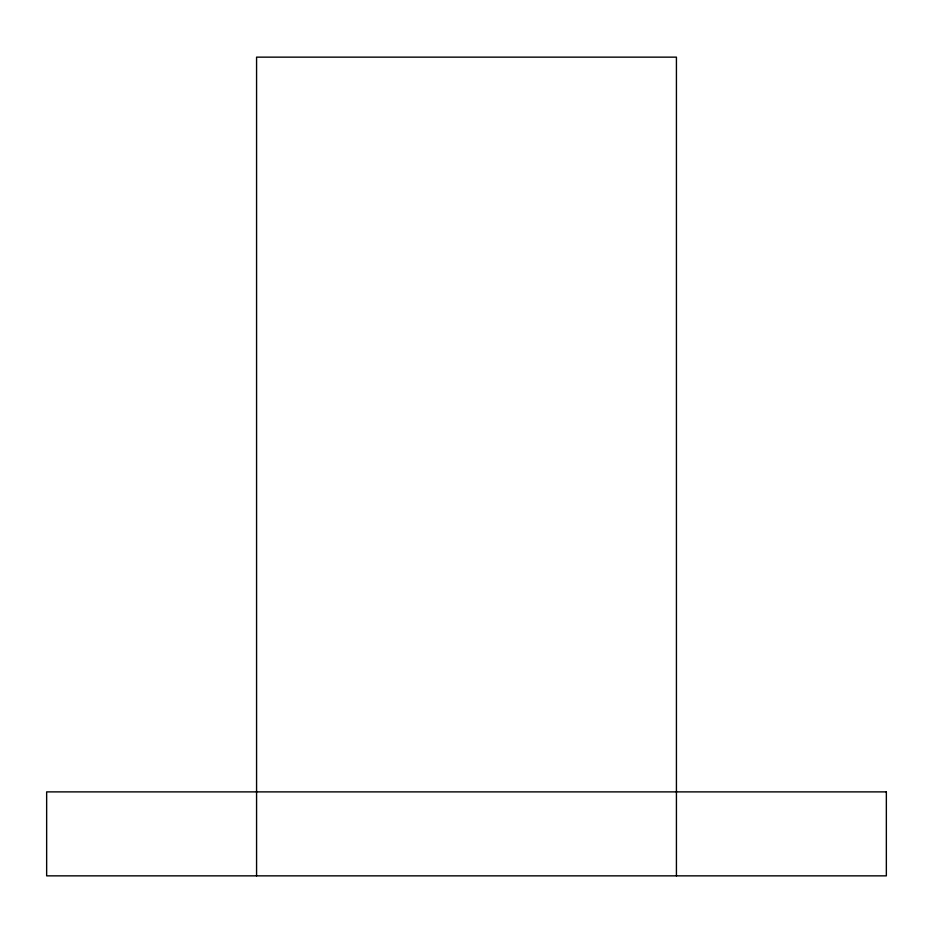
<?xml version="1.0" encoding="UTF-8"?>
<svg xmlns="http://www.w3.org/2000/svg" width="933" height="933" viewBox="0 0 933 933"><rect width="100%" height="100%" fill="white"/><g stroke="black" fill="none" stroke-linecap="round" stroke-linejoin="round"><path stroke-width="1.4" d="M676.425 875.854L676.425 57.146L256.575 57.146L256.575 875.854M886.35 791.884L46.65 791.884L46.65 875.854L886.35 875.854L886.35 791.884"/></g></svg>
